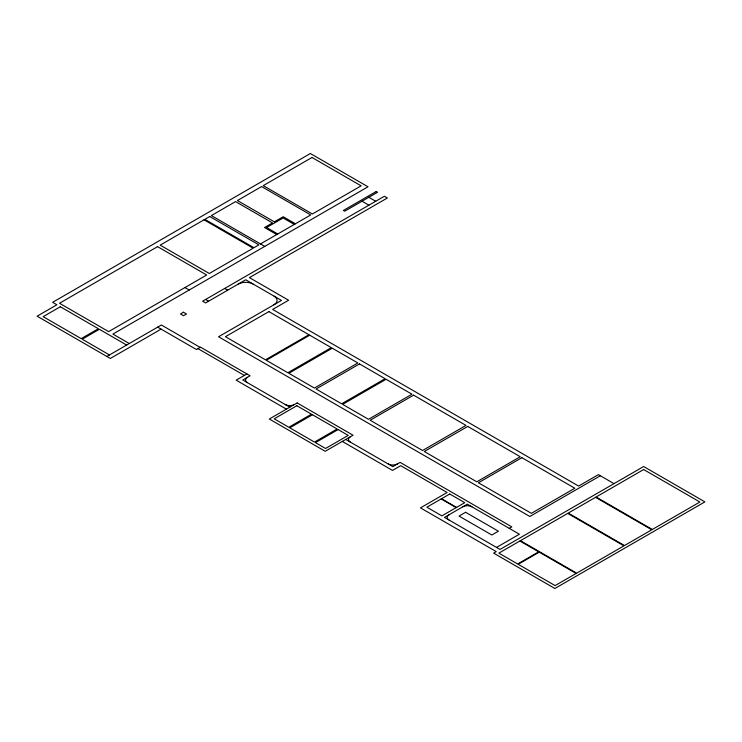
<?xml version="1.0" encoding="UTF-8"?>
<svg xmlns="http://www.w3.org/2000/svg" width="742" height="742" viewBox="0 0 742 742"><rect width="100%" height="100%" fill="white"/><g stroke="black" fill="none" stroke-linecap="round" stroke-linejoin="round"><path stroke-width="1.11" d="M260.516 243.933L310.74 214.939L261.611 186.567L237.431 200.535L274.345 221.849L283.203 216.738L295.418 223.787M106.867 356.466L161.376 324.996L200.136 347.377M161.107 329.123L110.308 358.46L37.1 316.185L56.893 304.767L52.636 302.309L310.36 153.511L368.013 186.789L112.905 334.076L129.275 343.527M246.928 373.949L236.169 380.154L286.393 409.157M509.244 528.36L511.813 526.876L400.114 462.387L392.796 466.616L345.735 439.44M600.361 475.752L529.825 516.478L218.538 336.757L281.478 300.417L245.723 279.771L205.599 302.94L202.594 301.206L384.393 196.25L387.389 197.975L249.433 277.629L288.601 300.241L272.657 309.442L578.602 486.075L598.414 474.63L614.005 483.636M496.519 547.429L519.4 534.221L467.367 504.18L444.495 517.387L500.025 549.442L643.657 466.523L704.9 501.88L554.877 588.489L493.634 553.133L496.25 551.621L420.473 507.871L447.111 492.484L400.708 465.698L392.527 470.428L342.294 441.425M368.83 197.289L375.712 201.258M362.003 201.221L368.885 205.2M294.314 224.427L283.138 217.972L266.591 227.525L277.768 233.98M276.757 234.555L264.542 227.506L272.49 222.915L235.566 201.601L211.387 215.57L264.773 246.39M224.705 288.434L227.711 290.168M184.962 287.553L189.219 290.011M205.599 299.471L208.604 301.206M197.956 348.638L244.359 375.424M157.666 327.139L196.426 349.519L200.525 347.154L250.091 375.777L242.773 379.997L289.834 407.163M441.546 498.726L456.562 507.398M441.165 498.949L456.182 507.621M126.659 345.049L99.363 329.281L82.195 339.196L109.491 354.954M274.113 296.16A10.62 6.131 0 0 1 273.835 304.823M238.08 284.186A10.62 6.131 0 0 1 253.096 284.028M247.364 382.649A6.604 3.812 0 0 1 247.522 377.261M294.583 404.427A6.604 3.812 0 0 1 285.253 404.52M462.841 506.795A6.483 3.747 0 0 1 471.958 506.832M449.077 520.04A6.483 3.747 0 0 1 449.077 514.744M350.326 442.093A6.604 3.812 0 0 1 350.484 436.704M397.545 463.871A6.604 3.812 0 0 1 388.214 463.963M157.554 246.641L59.508 303.255L108.647 331.618L206.693 275.013L157.554 246.641M204.013 219.817L160.179 245.129L209.309 273.501L253.152 248.19L204.013 219.817M209.745 216.516L204.838 219.344L253.968 247.717L258.884 244.879L209.745 216.516M312.002 157.48L263.252 185.621L312.382 213.993L361.131 185.843L312.002 157.48M60.325 306.752L43.157 316.658L81.212 338.63L98.38 328.715L60.325 306.752M376.203 191.519L343.388 210.459L344.696 211.22L377.511 192.271L376.203 191.519M183.487 312.234L180.482 313.968L183.487 315.702L186.492 313.968L183.487 312.234M268.892 311.612L225.438 336.701L265.478 359.824L308.941 334.735L268.892 311.612M309.729 335.198L266.276 360.287L287.85 372.744L331.312 347.655L309.729 335.198M332.277 348.211L288.823 373.3L314.404 388.066L357.867 362.977L332.277 348.211M359.499 363.923L316.046 389.012L341.654 403.806L385.107 378.717L359.499 363.923M297.152 402.943L269.309 419.017L325.209 451.294L353.053 435.22L297.152 402.943M296.846 405.735L274.197 418.813L288.823 427.262L311.482 414.184L296.846 405.735M312.465 414.75L289.807 427.828L314.487 442.074L337.137 428.997L312.465 414.75M386.09 379.273L342.628 404.362L368.505 419.304L411.968 394.215L386.09 379.273M338.12 429.562L315.471 442.64L325.562 448.474L348.221 435.396L338.12 429.562M413.6 395.161L370.147 420.25L422.55 450.505L466.013 425.416L413.6 395.161M467.748 426.427L424.294 451.516L476.791 481.818L520.244 456.729L467.748 426.427M449.735 494.005L426.863 507.203L441.87 515.875L464.752 502.668L449.735 494.005M521.876 457.675L478.423 482.764L531.374 513.334L574.837 488.245L521.876 457.675M465.614 512.277L459.038 516.08L491.825 535.01L498.411 531.207L465.614 512.277M519.892 541.001L498.874 553.133L517.656 563.976L538.673 551.844L519.892 541.001M567.713 513.39L520.439 540.686L576.664 573.149L623.948 545.852L567.713 513.39M595.557 497.316L568.261 513.074L624.495 545.537L651.791 529.779L595.557 497.316M643.657 469.547L596.104 497.001L652.329 529.463L699.882 502.009L643.657 469.547M539.221 552.159L518.204 564.291L555.109 585.596L576.126 573.464L539.221 552.159"/></g></svg>
